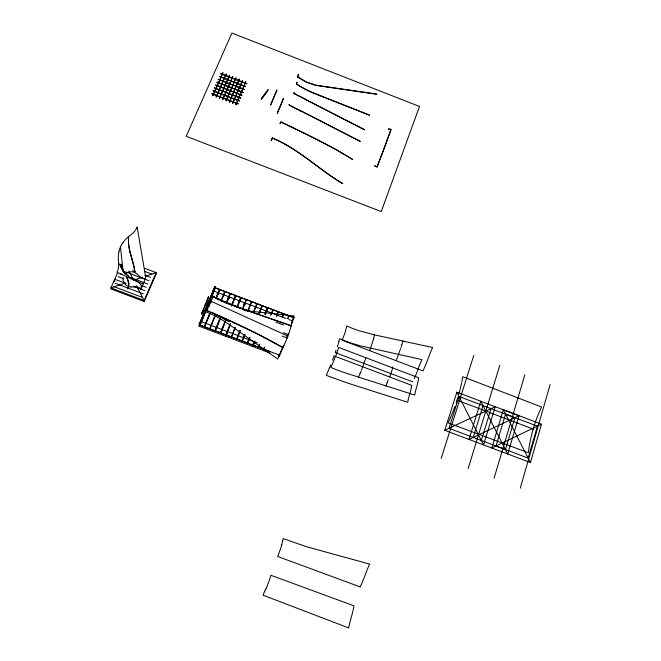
<?xml version="1.0" encoding="UTF-8"?>
<svg xmlns="http://www.w3.org/2000/svg" width="661" height="661" viewBox="0 0 661 661"><rect width="100%" height="100%" fill="white"/><g stroke="black" fill="none" stroke-linecap="round" stroke-linejoin="round"><path stroke-width="0.99" d="M338.895 341.316L339.638 338.639L349.446 342.596L360.931 345.976L421.991 359.601L420.768 362.335A16.715 2.107 -69.3 0 0 418.463 368.061L417.471 370.747M338.961 341.679L337.308 346.909M128.622 285.461L128.011 280.545M128.837 285.469L128.961 283.478M297.657 76.701L298.64 74.288M199.11 326.237L200.638 321.444L227.103 331.45L225.492 336.201L199.11 326.237L199.366 323.816L214.709 286.453L215.56 286.775L215.412 287.857L211.966 296.244M215.56 286.775L200.118 325.129L205.472 312.091M213.206 290.823L239.389 300.763L239.067 302.275L240.381 298.995L240.711 297.467L214.561 287.535L199.25 324.948L204.266 326.699M214.99 315.305L209.529 328.831L204.53 326.939L210.008 313.421M214.709 286.453L213.338 291.567M220.791 316.545L214.982 330.897L210.008 328.872M138.884 287.626A7.494 7.007 -1.5 0 1 140.975 289.105L145.527 278.645L145.552 276.521L137.108 226.946A16.591 15.17 1.4 0 1 136.017 229.276A16.789 15.343 1.4 0 1 134.538 231.375A20.574 18.797 1.3 0 1 132.679 233.292A31.588 28.762 1 0 1 131.671 234.159L128.556 236.663M216.238 298.268L219.774 289.518L216.263 298.119M461.824 381.736L462.783 376.712L541.59 407.011C534.699 421.288 530.262 437.012 528.362 452.744L448.125 422.875L450.265 418.149M214.982 330.897L220.807 316.404M226.178 318.585L220.402 332.937L215.428 330.913M373.729 338.473L373.878 337.556A10.989 0.843 -69.2 0 1 374.539 334.937M373.713 338.564L369.656 350.661M461.675 382.645L458.908 394.295M230.359 323.328L225.732 334.953L220.741 333.07L226.541 318.577M301.011 111.205L289.097 104.884L289.411 104.438M226.202 303.151L230.102 293.443L226.227 303.011M225.492 336.201L225.756 334.821L199.258 324.807M226.021 336.408L226.285 335.02L252.725 345.009L252.337 346.347L226.021 336.408L227.632 331.657L254.039 341.638M235.101 327.327L231.259 337.044L226.293 335.02M231.904 305.316L235.779 295.599L231.548 306.126M134.869 271.762C133.704 260.376 127.226 248.8 128.672 236.671M239.968 330.269L236.522 339.027L231.557 337.011M239.918 300.962L266.036 310.877L265.598 312.347L267.325 307.58L241.232 297.665L246.165 299.54L242.314 309.265M365.921 357.766L361.451 370.143M128.226 280.52L126.945 277.653M244.644 334.243L241.967 341.084L237.01 339.068M291.418 324.675L291.518 324.237M291.369 324.898L291.782 323.122A29.175 6.032 -65.2 0 1 292.013 322.204A18.88 3.875 -65.3 0 1 292.559 320.271A15.368 3.148 -65.3 0 1 293.244 318.197A15.195 3.115 -65.3 0 1 294.087 315.95L246.272 310.711M291.311 325.121L291.154 325.79A30.414 6.065 -65.6 0 1 290.675 327.641A29.249 5.833 -65.6 0 1 290.096 329.632A32.852 6.536 -65.6 0 1 289.452 331.715M249.247 338.333L247.363 343.125L242.422 341.117M297.21 84.443L296.5 83.93L297.153 82.369M247.363 343.125L249.66 337.242M254.221 341.167L252.684 345.141L247.743 343.125M259.021 313.397L262.07 305.58L259.062 313.256M282.817 347.686L258.079 334.35L222.501 317.404M401.078 347.157L401.855 344.431M269.804 352.949L252.923 346.571L253.32 345.232L279.686 355.197L279.182 356.486L282.974 346.538M520.257 488.173L550.142 384.512M519.034 415.752L468.988 439.441L480.795 401.252L507.722 454.049L519.034 415.752L456.85 392.171L444.737 430.286L530.461 462.568L541.483 424.205L503.327 409.737L491.809 447.984L541.483 424.205M400.731 348.355L400.434 349.38M409.977 393.212L410.109 392.758A16.798 2.066 -69.5 0 0 410.968 389.469L411.72 385.346L333.945 355.891L332.549 360.063M140.975 289.105C143.363 281.784 133.382 280.355 128.969 277.769L116.898 272.291A16.897 15.583 -2.7 0 0 117.931 269.862A17.087 15.765 -2.7 0 0 118.501 267.35M409.803 393.791L409.134 396.079A16.831 2.132 -69.4 0 0 408.052 400.541L407.787 402.276L348.438 383.355L328.971 376.39L326.352 375.332L328.914 369.169M494.056 478.324L524.834 374.861M290.6 326.476L293.938 317.685L267.912 307.795L266.185 312.57L266.623 311.1L285.924 318.42M481.307 440.49L491.024 408.647M254.815 341.398L253.279 345.364L258.302 347.116M468.162 468.583L499.815 365.326M264.293 347.182L263.508 349.231L258.575 347.223M473.218 437.442L483.017 405.614M458.048 397.054L456.131 403.103M441.193 458.445L473.772 355.403M455.115 406.251L450.447 417.793M268.986 351.156L263.97 349.405L264.755 347.356M417.141 371.647L417.091 371.771A16.624 2.033 -69.3 0 1 415.513 375.82L414.298 378.712M287.601 318.577L288.7 315.694L283.792 313.826L282.635 316.85M287.932 318.701L289.031 315.818L293.889 317.825M282.222 316.693L283.379 313.669L278.471 311.81L276.612 316.611M276.48 315.619L278.017 311.637L273.1 309.769L271.192 314.71M292.129 322.411L292.683 320.99L288.824 319.519M293.385 319.123L293.938 317.685M280.462 353.123L280.966 351.817M336.061 350.247L335.144 352.577L412.885 381.901M387.164 382.628L388.296 379.736M258.261 347.24L259.418 344.232M270.597 315.429L272.828 309.67L267.87 307.943M258.534 347.347L259.69 344.34M264.706 314.297L267.325 307.58M252.337 346.347L253.65 342.985M265.251 314.661L267.912 307.795M252.923 346.571L254.625 341.861L257.451 342.927M247.71 343.257L249.998 337.366M259.36 313.529L262.409 305.713L267.284 307.72M253.303 312.331L256.741 303.556L251.816 301.689L247.982 311.414M242.389 341.25L245.066 334.4M253.717 312.488L257.154 303.713L262.037 305.729M330.797 364.707L329.128 368.698M271.109 140.636L272.299 137.951M247.528 311.24L251.362 301.515L246.437 299.648L242.595 309.373M236.977 339.2L240.43 330.442M201.564 313.909L202.398 311.827M271.291 140.727L272.398 138.124M231.532 337.143L235.374 327.435M236.845 307.191L240.711 297.467M226.269 335.16L230.507 324.485M237.373 307.39L241.232 297.665M239.918 301.656L240.901 299.193M231.565 305.184L235.448 295.467L230.515 293.6L226.624 303.316M220.741 333.07L226.516 318.709M202.473 312.19L201.762 313.992L208.645 296.963M215.403 331.054L221.228 316.561M221.187 300.152L224.707 291.394L219.749 289.667M209.991 329.004L215.445 315.479M221.253 301.276L225.17 291.567L230.069 293.591M204.249 326.84L209.735 313.314M215.965 298.169L219.502 289.419L214.544 287.692M204.53 326.939L210.38 312.603M205.844 309.827L206.86 307.34M210.058 300.904L206.24 310.224C232.399 321.337 258.253 333.359 282.925 347.504A30.389 6.056 -65.6 0 0 283.957 345.331M201.465 313.868L208.446 296.888M207.876 299.053L208.289 298.07M279.983 123.607L280.71 121.847L281.685 122.178L309.009 135.455L334.904 148.832L352.701 159.408M296.979 82.278L296.335 84.063L304.184 88.863L311.67 92.424L369.482 115.254M280.165 123.698L280.834 122.062C305.134 133.803 329.789 145.065 352.602 159.582M277.207 113.271L283.338 98.464M277.397 113.353L283.519 98.547M270.556 104.942L276.777 90.036M270.737 105.025L276.959 90.111M207.802 298.689L208.546 296.929M208.479 297.632L208.736 297.012M298.466 74.197L297.467 76.883M235.828 104.661L245.71 81.667M236.01 104.744L245.884 81.749M117.443 273.092L110.858 287.882L111.023 288.989L144.214 301.54L156.194 273.794L156.17 272.654L144.866 268.366M232.532 103.38L242.447 80.394M232.713 103.463L242.62 80.477M225.946 100.827L235.911 77.849M226.128 100.91L236.093 77.94M229.243 102.1L239.175 79.122M229.425 102.191L239.356 79.213M360.171 373.085L361.022 371.135M222.65 99.547L232.647 76.577M222.831 99.629L232.829 76.668M202.497 311.587L202.96 310.844M216.056 96.985L226.112 74.032M216.238 97.068L226.285 74.123M219.353 98.266L229.375 75.304M219.535 98.349L229.557 75.395M127.598 288.766L128.424 286.882M127.796 288.84L128.631 286.94M212.759 95.705L222.84 72.76M212.941 95.787L223.021 72.842M114.303 281.619L115.535 278.851M202.77 311.488L203.258 311.083M264.764 591.074L265.937 588.753M282.867 347.595L281.206 350.958A29.72 6.23 -65.8 0 0 280.661 352.09A19.186 3.983 -65.8 0 0 279.586 354.387M299.474 85.988L311.744 92.243L369.549 115.072M261.83 97.853L268.002 89.698M261.227 99.158L268.159 89.822M261.384 99.282L267.556 91.152M294.186 92.796L293.864 93.251L295.186 94.168L364.624 129.68M294.046 92.656L293.691 93.341L294.839 93.994M289.27 104.289L289.072 105.091L297.557 109.445M205.216 304.49L210.76 299.673M205.356 304.647L210.9 299.83M272.307 137.942C298.351 148.411 318.817 169.53 342.762 183.551M444.737 430.286L495.18 406.705L483.555 444.936L456.85 392.171M125.317 283.024L110.858 287.882L144.148 300.466L144.214 301.54M134.96 279.785L142.677 277.19M145.569 276.224L156.17 272.654L144.148 300.466L136.538 285.808M388.379 128.969L391.114 129.366L385.297 145.585L377.142 167.051L374.655 165.911M388.371 129.168L390.924 129.391L384.768 146.445L377.001 166.927L374.754 165.746M131.118 286.948L136.373 286.948M376.778 94.077L315.768 85.178L306.481 82.038L297.681 76.858M376.753 94.267L315.727 85.368L306.407 82.22L297.491 76.932M128.895 283.371L128.193 280.446M272.456 138.116C298.342 148.948 318.825 169.431 342.646 183.708M243.281 309.811L252.023 311.86M243.826 309.497L252.147 312.058L240.183 308.133M253.37 312.645L291.187 325.691M291.121 325.89L228.004 303.804M247.545 310.604L219.915 300.127M240.183 308.133L222.476 300.73M275.819 322.13L283.429 324.964M125.59 271.828L149.072 280.727M283.305 332.673L287.634 334.309L286.353 337.672L282.024 336.028M457.048 400.202L533.733 429.253M207.042 305.836L208.926 306.547M119.434 273.324L122.26 274.389M128.837 276.885L147.651 284.007M135.794 281.041L143.255 283.866M205.678 309.166L207.562 309.877M117.972 276.604L123.624 278.744M141.52 285.519L146.221 287.304M116.51 279.9L125.937 283.47M133.481 286.32L144.792 290.6M115.047 283.197L143.363 293.905M113.576 286.502L141.925 297.219M199.366 323.816L200.225 324.146M277.984 354.693L279.636 355.321M235.754 295.748L240.678 297.615M396.154 360.716L342.175 340.225L344.612 333.838A9.105 0.454 -69.2 0 0 345.315 331.805L346.752 325.906A49.823 22.367 19.2 0 0 359.758 330.954L374.952 334.97L432.633 347.529L430.385 352.668A15.98 2.099 -69.2 0 0 429.394 355.172L427.576 360.071A15.922 2.024 -69.2 0 1 426.841 362.013L423.048 370.92L396.385 360.799M216.866 293.848L218.791 294.583M227.483 297.88L229.417 298.615M243.446 303.936L245.371 304.671M144.412 271.332L151.914 274.175M392.122 367.706L338.746 347.463L337.011 352.619A9.039 0.446 -69.3 0 1 336.135 354.957L330.921 367.491A50.005 8.444 20.1 0 0 343.96 372.457L414.794 395.071L415.364 391.709A15.897 2.074 -69.4 0 1 415.852 389.75L417.074 385.487A15.889 2.016 -69.5 0 0 417.521 383.859L418.719 377.786L392.353 367.789M132.671 270.688L135.48 271.754M144.866 275.315L150.493 277.446M213.139 90.681L239.456 100.91M213.073 90.871L239.389 101.092M211.867 93.573L238.216 103.802M211.801 93.755L238.15 103.984M220.708 73.495L246.85 83.674M220.634 73.685L246.784 83.864M219.452 76.346L245.619 86.533M219.386 76.536L245.553 86.715M218.196 79.204L244.396 89.392M218.13 79.386L244.33 89.582M216.932 82.063L243.165 92.267M216.866 82.253L243.099 92.449M215.668 84.93L241.934 95.143M215.602 85.12L241.86 95.324M214.404 87.806L240.695 98.018M214.338 87.996L240.629 98.208M206.182 310.463L208.901 311.562M220.733 300.705L228.004 303.804M214.329 313.826L222.493 317.445M224.484 301.656L228.508 303.449M211.223 302.35L208.397 300.656A7.345 0.942 -65.3 0 0 208.744 300.697A7.601 0.967 -65.3 0 0 209.438 299.896L211.289 297.103A9.246 1.198 -65.4 0 1 212.074 296.087A7.792 1.008 -65.4 0 1 212.569 295.798A8.502 1.099 -65.4 0 1 212.71 296.285A8.89 1.148 -65.4 0 1 212.536 297.417A7.858 1.016 -65.4 0 1 212.024 299.119A8.031 1.041 -65.4 0 1 211.181 301.325L287.915 336.085A28.059 5.602 -65.6 0 1 287.006 338.382M211.47 312.273L229.301 321.75M215.965 314.768L217.981 315.71M220.468 299.78L216.494 297.822M301.094 111.015L323.072 122.136M322.989 122.318L360.146 141.404M364.541 129.862L305.713 99.604M297.64 109.263L360.228 141.231M294.922 93.812L305.795 99.423M219.039 299.673L212.131 296.004M215.461 298.07L218.948 299.863M212.569 295.798L214.528 296.822M217.428 315.198L221.493 317.371M221.642 317.478L225.508 319.585M212.024 296.186L214.594 297.615M297.219 84.418L299.54 85.905M127.978 275.786L128.903 276.43L125.607 273.836M122.789 270.787L127.052 275.15M123.508 271.266L125.309 273.745L121.046 266.705L124.532 272.96L122.929 270.341M121.806 268.787L125.309 273.745M128.92 271.142L133.679 280.305M503.327 409.737L530.461 462.568M121.046 266.705L122.417 269.382L120.765 265.639L121.979 268.399M121.484 267.829L119.641 264.103M121.698 267.738L119.848 264.012M126.747 277.736L128.019 280.561M120.55 264.557L121.616 267.375M122.252 269.275L120.98 264.226L121.641 267.209M130.068 252.659L133.993 266.97L134.654 271.762M128.441 236.663L128.465 244.24L129.465 249.875M129.457 249.841L130.077 252.7M121.682 244.628A31.431 29.15 2.1 0 0 120.451 246.925L123.12 271.39M289.444 331.731A28.605 5.709 -65.6 0 1 288.733 333.838M288.725 333.863A28.076 5.61 -65.6 0 1 287.915 336.085M211.181 301.325A8.031 1.041 -65.4 0 1 210.14 303.713A7.858 1.016 -65.4 0 1 209.016 305.985A8.89 1.148 -65.4 0 1 207.918 307.993A8.502 1.099 -65.4 0 1 206.943 309.53A7.792 1.008 -65.4 0 1 206.224 310.364A9.237 1.19 -65.4 0 1 205.811 310.463L205.431 309.778A7.668 0.983 -65.5 0 0 204.902 310.067A7.403 0.95 -65.5 0 0 204.067 311.215C218.262 315.933 230.21 325.303 242.265 333.83L277.719 359.014A15.426 3.198 -65.8 0 1 278.603 356.717M278.611 356.692A15.608 3.231 -65.8 0 1 279.578 354.42M283.966 345.323A29.233 5.833 -65.6 0 0 285.015 343.018A32.81 6.527 -65.6 0 0 286.039 340.696A28.588 5.701 -65.6 0 0 286.998 338.407M145.527 278.645A7.428 6.907 0.9 0 1 142.933 278.347A7.692 7.155 1 0 1 140.661 277.215L136.885 273.811A9.295 8.643 -1 0 0 134.704 272.481A7.833 7.288 -0.9 0 0 132.183 271.853A8.552 7.957 -0.9 0 0 129.573 272.026M126.581 238.431A34.091 31.637 2.2 0 1 128.556 236.671M126.565 238.439A32.769 30.398 2.2 0 0 124.78 240.381A36.884 34.256 2.4 0 0 123.136 242.447M121.698 244.603A32.034 29.712 2.1 0 1 123.12 242.463M119.567 249.362A31.414 29.125 2.2 0 1 120.451 246.925M125.54 273.935A7.899 7.354 -1 0 1 127.102 272.886A8.948 8.32 -1 0 1 129.564 272.026M118.517 267.317A20.962 19.326 -3 0 0 118.658 264.722A32.29 29.704 -3.9 0 0 118.608 263.425L118.319 259.558A34.058 31.588 2.5 0 1 118.278 256.989A32.753 30.373 2.3 0 1 118.501 254.411A36.834 34.182 2.7 0 1 118.914 251.858M118.922 251.833A32.017 29.679 2.3 0 1 119.558 249.387M123.285 277.62A8.072 7.511 -0.9 0 0 123.095 278.835A7.899 7.345 -0.9 0 0 123.409 281.231A8.94 8.32 -0.8 0 0 124.516 283.453A8.552 7.949 -0.9 0 0 126.251 285.288M126.268 285.288A7.841 7.288 -0.9 0 0 128.548 286.477A9.287 8.634 -0.8 0 0 131.109 286.94M136.397 286.957A7.758 7.254 -1.5 0 1 138.86 287.609M265.937 588.744A9.874 0.603 -70 0 0 266.656 587.166A8.337 0.512 -70 0 0 267.54 584.993A9.089 0.562 -70 0 0 268.515 582.44A9.51 0.587 -70 0 0 269.465 579.796A8.403 0.521 -70 0 0 270.291 577.35A8.593 0.529 -70 0 0 270.919 575.277L353.99 605.84A30.836 4.164 -71.2 0 1 353.627 607.732A31.422 4.239 -71.2 0 1 353.197 609.756A36.132 4.858 -71.3 0 1 352.685 611.954A32.158 4.338 -71.2 0 1 352.123 614.243A33.422 4.503 -71.2 0 1 351.478 616.655L350.462 620.357A32.356 4.619 -71.2 0 0 350.132 621.571A20.945 2.958 -71.2 0 0 349.529 623.934A17.054 2.404 -71.2 0 0 349.066 626.058A16.864 2.371 -71.2 0 0 348.735 627.95L263.061 595.189A8.039 0.496 -70.1 0 1 263.995 592.843A8.32 0.512 -70.1 0 1 264.755 591.108M282.619 540.706A7.783 0.479 -69.9 0 1 283.272 538.624L306.241 546.622L369.664 564.106A16.508 2.338 -70.9 0 0 368.739 566.08A16.699 2.363 -70.9 0 0 367.797 568.27A20.541 2.917 -70.9 0 0 366.822 570.691A31.868 4.561 -71 0 0 366.351 571.922L364.938 575.648A32.381 4.396 -70.8 0 1 363.988 578.086A31.158 4.23 -70.8 0 1 363.029 580.449A34.959 4.734 -70.8 0 1 362.071 582.729A30.472 4.14 -70.8 0 1 361.137 584.869A29.919 4.065 -70.8 0 1 360.204 586.927L277.637 556.471A8.461 0.521 -69.9 0 0 278.545 554.224A8.279 0.512 -69.9 0 0 279.496 551.695A9.361 0.578 -69.9 0 0 280.413 549.109A8.948 0.554 -69.9 0 0 281.198 546.738A8.205 0.504 -69.9 0 0 281.751 544.862M281.76 544.854A9.725 0.603 -69.9 0 0 282.04 543.648L282.255 542.111A8.056 0.496 -69.9 0 1 282.611 540.731M399.955 350.214A13.534 1.033 -70.2 0 1 396.534 359.766M402.02 344.158A13.807 1.256 -71.1 0 1 403.012 340.952M385.784 386.189A13.807 1.132 -68.1 0 1 387.082 382.702M392.733 366.921A13.46 1.429 -68.3 0 1 389.767 376.811M358.444 377.266A11.03 0.843 -69.3 0 1 360.162 373.11M537.401 426.163L528.18 458.123L496.006 445.977L505.566 414.092L537.401 426.163M514.919 417.702L505.458 449.604L449.001 428.295L459.056 396.526L514.919 417.702M419.495 106.454L381.257 211.57L186.22 136.29L231.904 33.05L419.495 106.454"/></g></svg>
